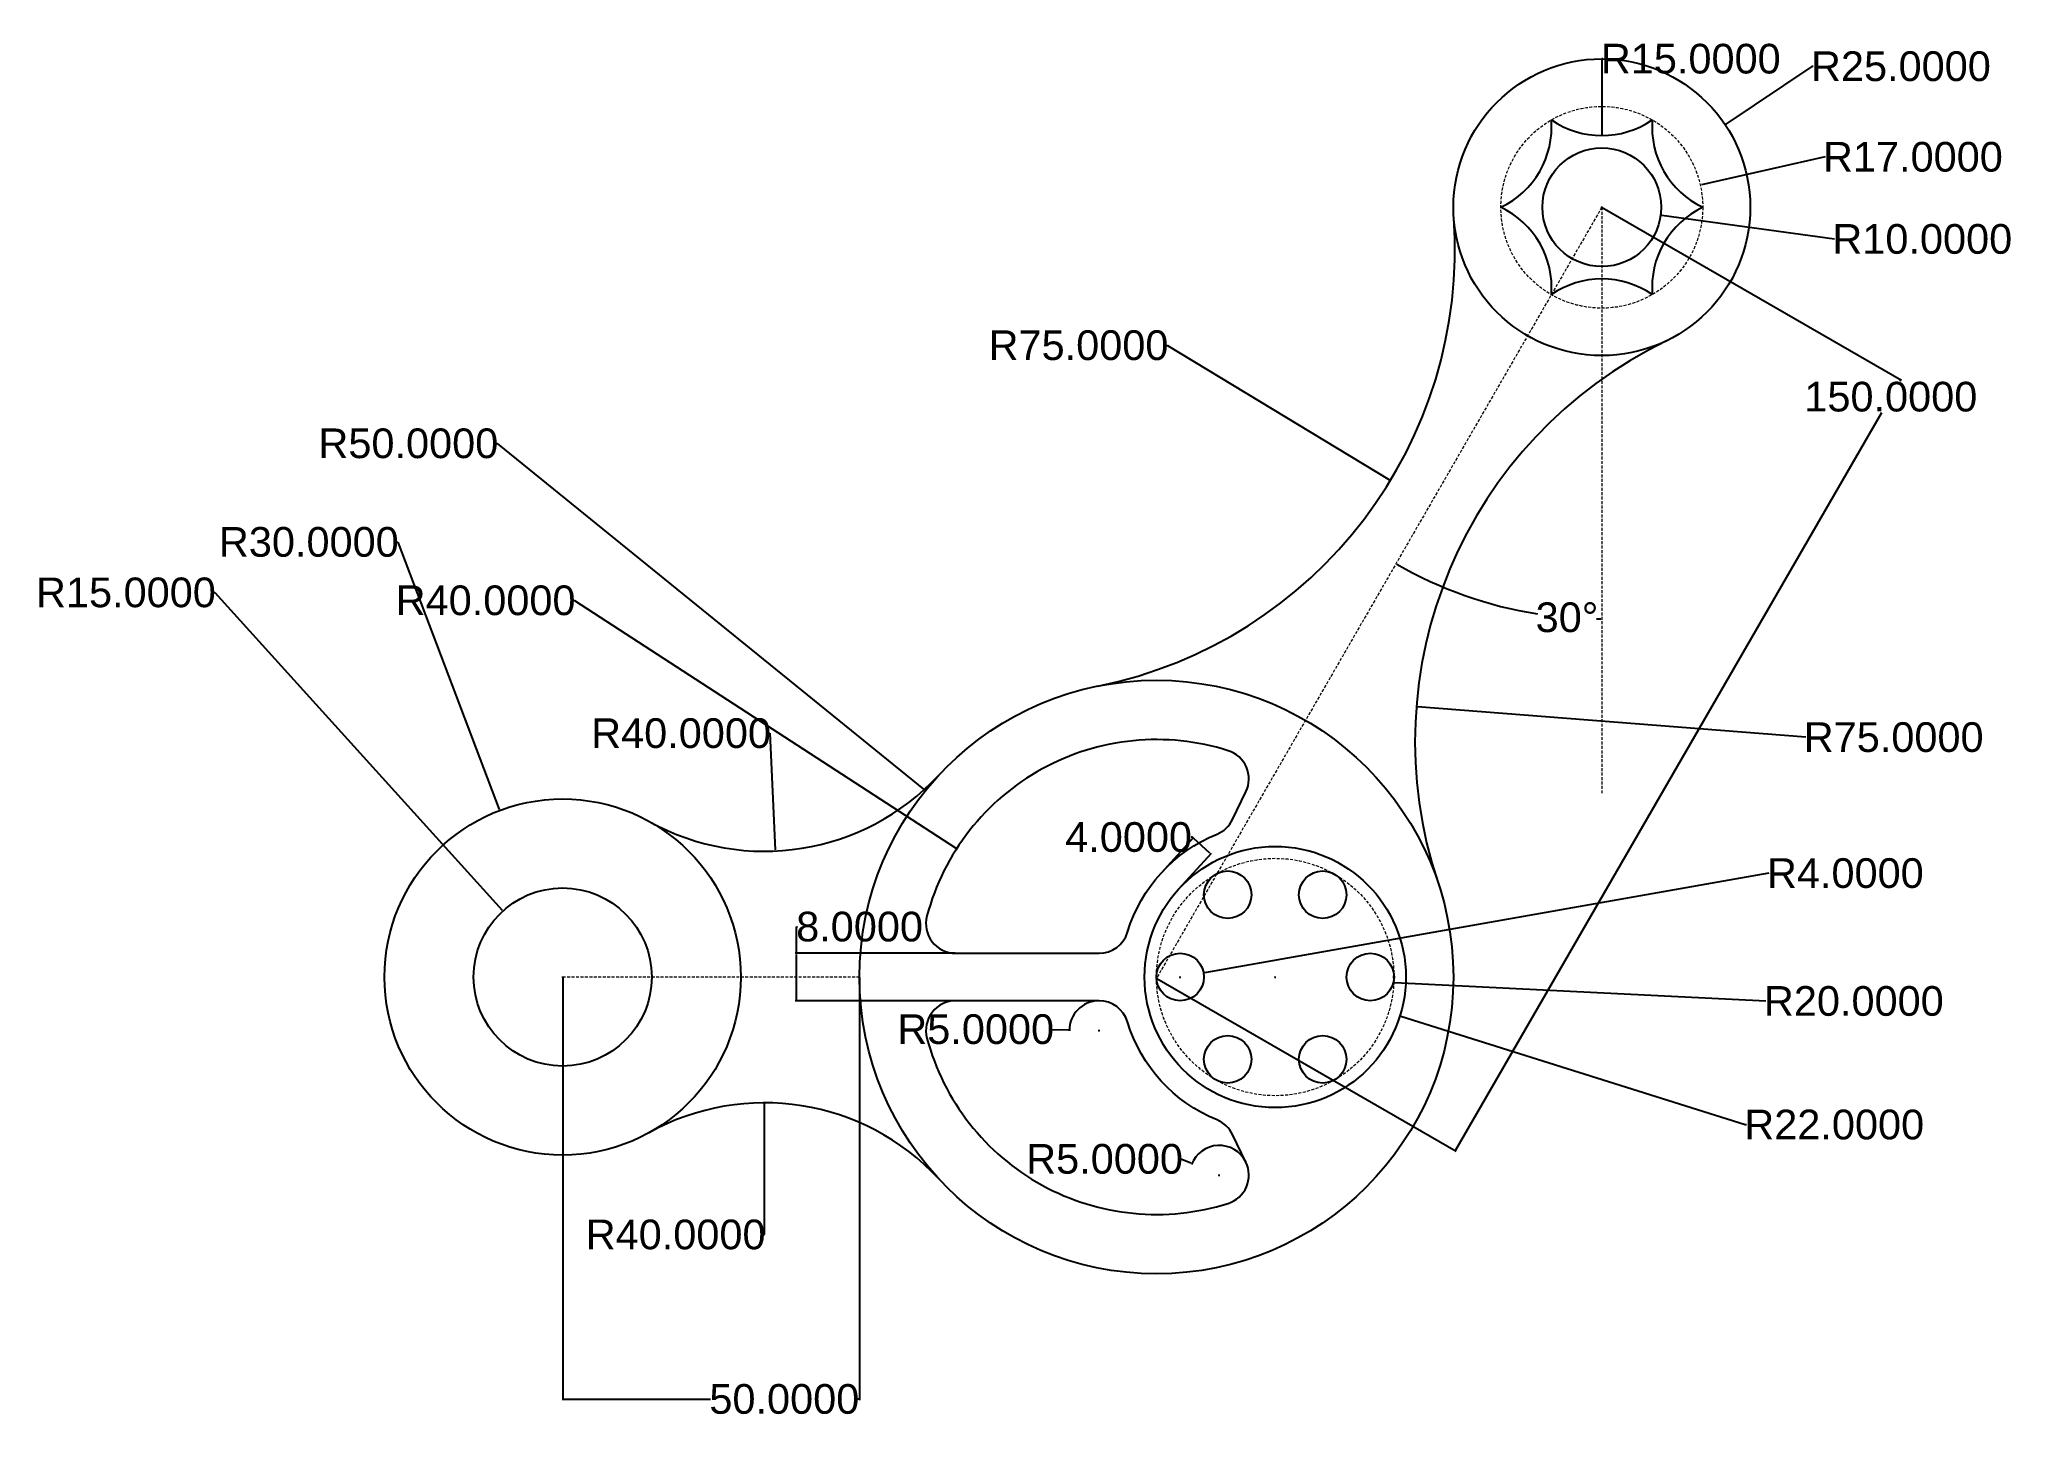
# Model space of a CAD drawing. Header units: inches. Extents: x -262 to 70, y -154 to 78.
import ezdxf

# ---------------------------------------------------------------- set-up
doc = ezdxf.new("R2010")
doc.units = ezdxf.units.IN
doc.header["$MEASUREMENT"] = 0
doc.linetypes.add('DASHED', pattern=[0.75, 0.5, -0.25])
doc.layers.add('constraction', color=1, linetype='DASHED', lineweight=5)
doc.layers.add('Dimention Layers', color=6, linetype='Continuous')
doc.styles.get("Standard").update_dxf_attribs({"font": 'arial.ttf'})
doc.dimstyles.get("Standard").update_dxf_attribs({"dimtxt": 5, "dimasz": 0.18, "dimexe": 0.18, "dimexo": 0.0625, "dimgap": 0.09, "dimtad": 0, "dimjust": 1, "dimtih": 1, "dimtoh": 1, "dimdec": 4, "dimzin": 0, "dimdsep": 46, "dimtxsty": 'Standard', "dimcen": 0.09, "dimadec": 0, "dimazin": 0, "dimtfac": 1, "dimtdec": 4, "dimtofl": 0, "dimtmove": 0, "dimatfit": 3, "dimfxl": 1, "dimtolj": 1, "dimtzin": 0, "dimarcsym": 0})

# ---------------------------------------------------------------- blocks, each defined once
blk = doc.blocks.new('*U1')
at = {"layer": 'Defpoints'}
blk.add_circle((0, 0), 4, dxfattribs=at)
blk = doc.blocks.new('*U2')
at = {"layer": 'Defpoints', "color": 0, "linetype": 'ByBlock', "lineweight": -2, "transparency": 16777216}
for p, rotation in [((-43.37, -53.14), 300.0000000000001), ((-27.37, -53.14), 240), ((-19.36, -67), 180), ((-43.37, -80.87), 59.99999999999999), ((-27.37, -80.87), 120)]:
    blk.add_blockref('*U1', p, dxfattribs=dict(at, rotation=rotation))
blk.add_blockref('*U1', (-51.37, -67), dxfattribs=at)
blk = doc.blocks.new('*D3')
at = {"layer": 'Defpoints', "color": 0, "transparency": 16777216}
for p in [(1.19, 50.12), (-73.81, -79.79), (-23.48, -108.84)]:
    blk.add_point(p, dxfattribs=at)
at = {"layer": 'Dimention Layers', "color": 0, "lineweight": -2, "transparency": 16777216}
for p, q in [((1.24, 50.09), (51.67, 20.97)), ((51.43, 20.91), (51.38, 20.83)), ((-23.39, -108.69), (48.33, 15.54)), ((-73.76, -79.82), (-23.33, -108.93))]:
    blk.add_line(p, q, dxfattribs=at)
at = {"layer": 'Dimention Layers', "color": 0, "transparency": 16777216}
for points in [[(51.4, 20.92), (51.45, 20.89), (51.52, 21.06)], [(-23.42, -108.67), (-23.37, -108.7), (-23.48, -108.84)]]:
    blk.add_solid(points, dxfattribs=at)
at = {"layer": 'Dimention Layers', "color": 0, "transparency": 16777216, "insert": (49.86, 18.18), "char_height": 5, "attachment_point": 5}
blk.add_mtext('\\A1;150.0000', dxfattribs=at)
blk = doc.blocks.new('*D4')
at = {"layer": 'Defpoints', "color": 0, "transparency": 16777216}
for p in [(1.19, 50.12), (1.19, 50.12), (-22.53, -15.06), (1.19, -48.58), (-73.81, -79.79)]:
    blk.add_point(p, dxfattribs=at)
at = {"layer": 'Dimention Layers', "color": 0, "lineweight": -2, "transparency": 16777216}
for start, end in [(240.1487, 260.9961), (269.2823, 269.8513)]:
    blk.add_arc((1.19, 50.12), 69.36, start, end, dxfattribs=at)
at = {"layer": 'Dimention Layers', "color": 0, "transparency": 16777216}
for points in [[(-33.35, -10.06), (-33.32, -10.01), (-33.49, -9.95)], [(1.01, -19.21), (1.01, -19.27), (1.19, -19.24)]]:
    blk.add_solid(points, dxfattribs=at)
at = {"layer": 'Dimention Layers', "color": 0, "transparency": 16777216, "insert": (-4.67, -18.99), "char_height": 5, "attachment_point": 5}
blk.add_mtext('\\A1;30°', dxfattribs=at)
blk = doc.blocks.new('*D5')
at = {"layer": 'Defpoints', "color": 0, "transparency": 16777216}
for p in [(-30.04, -34.02), (44.73, -39.91)]:
    blk.add_point(p, dxfattribs=at)
at = {"layer": 'Dimention Layers', "color": 0, "lineweight": -2, "transparency": 16777216}
blk.add_line((35.55, -39.18), (-29.86, -34.04), dxfattribs=at)
at = {"layer": 'Dimention Layers', "color": 0, "transparency": 16777216, "insert": (50.34, -39.18), "char_height": 5, "attachment_point": 5}
blk.add_mtext('\\A1;R75.0000', dxfattribs=at)
blk = doc.blocks.new('*D6')
at = {"layer": 'Defpoints', "color": 0, "transparency": 16777216}
for p in [(-98.55, 42.96), (-34.41, 4.1)]:
    blk.add_point(p, dxfattribs=at)
at = {"layer": 'Dimention Layers', "color": 0, "lineweight": -2, "transparency": 16777216}
for p, q in [((-72.14, 26.85), (-71.96, 26.85)), ((-71.96, 26.85), (-34.56, 4.19))]:
    blk.add_line(p, q, dxfattribs=at)
at = {"layer": 'Dimention Layers', "color": 0, "transparency": 16777216, "insert": (-86.94, 26.85), "char_height": 5, "attachment_point": 5}
blk.add_mtext('\\A1;R75.0000', dxfattribs=at)
blk = doc.blocks.new('*D7')
at = {"layer": 'Defpoints', "color": 0, "transparency": 16777216}
for p in [(-184.44, -51.51), (-173.81, -79.57)]:
    blk.add_point(p, dxfattribs=at)
at = {"layer": 'Dimention Layers', "color": 0, "lineweight": -2, "transparency": 16777216}
for p, q in [((-201.77, -6.29), (-201.59, -6.29)), ((-201.59, -6.29), (-184.51, -51.35)), ((-173.9, -79.57), (-173.72, -79.57)), ((-173.81, -79.66), (-173.81, -79.48))]:
    blk.add_line(p, q, dxfattribs=at)
at = {"layer": 'Dimention Layers', "color": 0, "transparency": 16777216}
blk.add_solid([(-184.48, -51.34), (-184.54, -51.36), (-184.44, -51.51)], dxfattribs=at)
at = {"layer": 'Dimention Layers', "color": 0, "transparency": 16777216, "insert": (-216.56, -6.29), "char_height": 5, "attachment_point": 5}
blk.add_mtext('\\A1;R30.0000', dxfattribs=at)
blk = doc.blocks.new('*D8')
at = {"layer": 'Defpoints', "color": 0, "transparency": 16777216}
for p in [(-183.87, -68.44), (-173.81, -79.57)]:
    blk.add_point(p, dxfattribs=at)
at = {"layer": 'Dimention Layers', "color": 0, "lineweight": -2, "transparency": 16777216}
for p, q in [((-232.56, -14.8), (-232.38, -14.8)), ((-232.38, -14.8), (-183.99, -68.31)), ((-173.9, -79.57), (-173.72, -79.57)), ((-173.81, -79.66), (-173.81, -79.48))]:
    blk.add_line(p, q, dxfattribs=at)
at = {"layer": 'Dimention Layers', "color": 0, "transparency": 16777216}
blk.add_solid([(-183.97, -68.29), (-184.01, -68.33), (-183.87, -68.44)], dxfattribs=at)
at = {"layer": 'Dimention Layers', "color": 0, "transparency": 16777216, "insert": (-247.36, -14.8), "char_height": 5, "attachment_point": 5}
blk.add_mtext('\\A1;R15.0000', dxfattribs=at)
blk = doc.blocks.new('*D9')
at = {"layer": 'Defpoints', "color": 0, "transparency": 16777216}
for p in [(-107.63, -75.57), (-134.45, -83.57), (-107.63, -83.57)]:
    blk.add_point(p, dxfattribs=at)
at = {"layer": 'Dimention Layers', "color": 0, "lineweight": -2, "transparency": 16777216}
for p, q in [((-134.45, -75.57), (-134.45, -71.1)), ((-134.45, -71.1), (-134.27, -71.1)), ((-107.7, -75.57), (-134.63, -75.57)), ((-134.45, -83.39), (-134.45, -75.75)), ((-107.7, -83.57), (-134.63, -83.57))]:
    blk.add_line(p, q, dxfattribs=at)
at = {"layer": 'Dimention Layers', "color": 0, "transparency": 16777216}
for points in [[(-134.48, -75.75), (-134.42, -75.75), (-134.45, -75.57)], [(-134.48, -83.39), (-134.42, -83.39), (-134.45, -83.57)]]:
    blk.add_solid(points, dxfattribs=at)
at = {"layer": 'Dimention Layers', "color": 0, "transparency": 16777216, "insert": (-123.81, -71.1), "char_height": 5, "attachment_point": 5}
blk.add_mtext('\\A1;8.0000', dxfattribs=at)
blk = doc.blocks.new('*D10')
at = {"layer": 'Defpoints', "color": 0, "transparency": 16777216}
for p in [(-112.63, -48.28), (-73.81, -79.79)]:
    blk.add_point(p, dxfattribs=at)
at = {"layer": 'Dimention Layers', "color": 0, "lineweight": -2, "transparency": 16777216}
for p, q in [((-185.01, 10.32), (-184.83, 10.32)), ((-184.83, 10.32), (-112.77, -48.16)), ((-73.9, -79.79), (-73.72, -79.79)), ((-73.81, -79.88), (-73.81, -79.7))]:
    blk.add_line(p, q, dxfattribs=at)
at = {"layer": 'Dimention Layers', "color": 0, "transparency": 16777216}
blk.add_solid([(-112.75, -48.14), (-112.79, -48.19), (-112.63, -48.28)], dxfattribs=at)
at = {"layer": 'Dimention Layers', "color": 0, "transparency": 16777216, "insert": (-199.8, 10.32), "char_height": 5, "attachment_point": 5}
blk.add_mtext('\\A1;R50.0000', dxfattribs=at)
blk = doc.blocks.new('*D11')
at = {"layer": 'Defpoints', "color": 0, "transparency": 16777216}
for p in [(-107.36, -58), (-73.81, -79.79)]:
    blk.add_point(p, dxfattribs=at)
at = {"layer": 'Dimention Layers', "color": 0, "lineweight": -2, "transparency": 16777216}
for p, q in [((-171.99, -16.13), (-171.81, -16.13)), ((-171.81, -16.13), (-107.51, -57.9)), ((-73.9, -79.79), (-73.72, -79.79)), ((-73.81, -79.88), (-73.81, -79.7))]:
    blk.add_line(p, q, dxfattribs=at)
at = {"layer": 'Dimention Layers', "color": 0, "transparency": 16777216}
blk.add_solid([(-107.49, -57.88), (-107.52, -57.93), (-107.36, -58)], dxfattribs=at)
at = {"layer": 'Dimention Layers', "color": 0, "transparency": 16777216, "insert": (-186.79, -16.13), "char_height": 5, "attachment_point": 5}
blk.add_mtext('\\A1;R40.0000', dxfattribs=at)
blk = doc.blocks.new('*D13')
at = {"layer": 'Defpoints', "color": 0, "transparency": 16777216}
for p in [(-139.81, -100.75), (-139.81, -140.75)]:
    blk.add_point(p, dxfattribs=at)
at = {"layer": 'Dimention Layers', "color": 0, "lineweight": -2, "transparency": 16777216}
for p, q in [((-139.81, -122.97), (-139.81, -100.93)), ((-139.99, -122.97), (-139.81, -122.97))]:
    blk.add_line(p, q, dxfattribs=at)
at = {"layer": 'Dimention Layers', "color": 0, "transparency": 16777216, "insert": (-154.79, -122.97), "char_height": 5, "attachment_point": 5}
blk.add_mtext('\\A1;R40.0000', dxfattribs=at)
blk = doc.blocks.new('*D14')
at = {"layer": 'Defpoints', "color": 0, "transparency": 16777216}
for p in [(-139.81, -18.38), (-138, -58.34)]:
    blk.add_point(p, dxfattribs=at)
at = {"layer": 'Dimention Layers', "color": 0, "lineweight": -2, "transparency": 16777216}
for p, q in [((-139.08, -38.51), (-138.9, -38.51)), ((-138.9, -38.51), (-138.01, -58.16))]:
    blk.add_line(p, q, dxfattribs=at)
at = {"layer": 'Dimention Layers', "color": 0, "transparency": 16777216, "insert": (-153.87, -38.51), "char_height": 5, "attachment_point": 5}
blk.add_mtext('\\A1;R40.0000', dxfattribs=at)
blk = doc.blocks.new('*D16')
at = {"layer": 'Defpoints', "color": 0, "transparency": 16777216}
for p in [(-88.47, -88.45), (-83.48, -88.57)]:
    blk.add_point(p, dxfattribs=at)
at = {"layer": 'Dimention Layers', "color": 0, "lineweight": -2, "transparency": 16777216}
for p, q in [((-91.39, -88.38), (-88.65, -88.44)), ((-83.57, -88.57), (-83.39, -88.57)), ((-83.48, -88.66), (-83.48, -88.48))]:
    blk.add_line(p, q, dxfattribs=at)
blk.add_arc((-83.48, -88.57), 5, 90.7162, 180.6945, dxfattribs=at)
at = {"layer": 'Dimention Layers', "color": 0, "transparency": 16777216}
blk.add_solid([(-88.65, -88.41), (-88.65, -88.47), (-88.47, -88.45)], dxfattribs=at)
at = {"layer": 'Dimention Layers', "color": 0, "transparency": 16777216, "insert": (-104.25, -88.38), "char_height": 5, "attachment_point": 5}
blk.add_mtext('\\A1;R5.0000', dxfattribs=at)
blk = doc.blocks.new('*D17')
at = {"layer": 'Defpoints', "color": 0, "transparency": 16777216}
for p in [(-67.84, -110.95), (-63.25, -112.94)]:
    blk.add_point(p, dxfattribs=at)
at = {"layer": 'Dimention Layers', "color": 0, "lineweight": -2, "transparency": 16777216}
for p, q in [((-69.7, -110.23), (-69.52, -110.23)), ((-69.52, -110.23), (-68.01, -110.88)), ((-63.25, -113.03), (-63.25, -112.85)), ((-63.34, -112.94), (-63.16, -112.94))]:
    blk.add_line(p, q, dxfattribs=at)
blk.add_arc((-63.25, -112.94), 5, 26.4925, 158.7323, dxfattribs=at)
at = {"layer": 'Dimention Layers', "color": 0, "transparency": 16777216}
blk.add_solid([(-67.99, -110.86), (-68.02, -110.91), (-67.84, -110.95)], dxfattribs=at)
at = {"layer": 'Dimention Layers', "color": 0, "transparency": 16777216, "insert": (-82.55, -110.23), "char_height": 5, "attachment_point": 5}
blk.add_mtext('\\A1;R5.0000', dxfattribs=at)
blk = doc.blocks.new('*D19')
at = {"layer": 'Defpoints', "color": 0, "transparency": 16777216}
for p in [(21.95, 64.04), (1.19, 50.12)]:
    blk.add_point(p, dxfattribs=at)
at = {"layer": 'Dimention Layers', "color": 0, "lineweight": -2, "transparency": 16777216}
for p, q in [((36.58, 73.85), (22.1, 64.14)), ((36.76, 73.85), (36.58, 73.85)), ((1.1, 50.12), (1.28, 50.12)), ((1.19, 50.03), (1.19, 50.21))]:
    blk.add_line(p, q, dxfattribs=at)
at = {"layer": 'Dimention Layers', "color": 0, "transparency": 16777216}
blk.add_solid([(22.09, 64.17), (22.12, 64.12), (21.95, 64.04)], dxfattribs=at)
at = {"layer": 'Dimention Layers', "color": 0, "transparency": 16777216, "insert": (51.56, 73.85), "char_height": 5, "attachment_point": 5}
blk.add_mtext('\\A1;R25.0000', dxfattribs=at)
blk = doc.blocks.new('*D20')
at = {"layer": 'Defpoints', "color": 0, "transparency": 16777216}
for p in [(17.77, 53.86), (1.19, 50.12)]:
    blk.add_point(p, dxfattribs=at)
at = {"layer": 'Dimention Layers', "color": 0, "lineweight": -2, "transparency": 16777216}
for p, q in [((38.79, 58.59), (17.95, 53.9)), ((1.1, 50.12), (1.28, 50.12)), ((1.19, 50.03), (1.19, 50.21))]:
    blk.add_line(p, q, dxfattribs=at)
at = {"layer": 'Dimention Layers', "color": 0, "transparency": 16777216}
blk.add_solid([(17.94, 53.92), (17.96, 53.87), (17.77, 53.86)], dxfattribs=at)
at = {"layer": 'Dimention Layers', "color": 0, "transparency": 16777216, "insert": (53.58, 58.59), "char_height": 5, "attachment_point": 5}
blk.add_mtext('\\A1;R17.0000', dxfattribs=at)
blk = doc.blocks.new('*D21')
at = {"layer": 'Defpoints', "color": 0, "transparency": 16777216}
for p in [(1.19, 50.12), (11.1, 48.76)]:
    blk.add_point(p, dxfattribs=at)
at = {"layer": 'Dimention Layers', "color": 0, "lineweight": -2, "transparency": 16777216}
for p, q in [((1.1, 50.12), (1.28, 50.12)), ((1.19, 50.03), (1.19, 50.21)), ((40.36, 44.75), (11.28, 48.74))]:
    blk.add_line(p, q, dxfattribs=at)
at = {"layer": 'Dimention Layers', "color": 0, "transparency": 16777216}
blk.add_solid([(11.28, 48.77), (11.27, 48.71), (11.1, 48.76)], dxfattribs=at)
at = {"layer": 'Dimention Layers', "color": 0, "transparency": 16777216, "insert": (55.16, 44.75), "char_height": 5, "attachment_point": 5}
blk.add_mtext('\\A1;R10.0000', dxfattribs=at)
blk = doc.blocks.new('*D22')
at = {"layer": 'Defpoints', "color": 0, "transparency": 16777216}
for p in [(1.19, 77.2), (1.19, 62.2)]:
    blk.add_point(p, dxfattribs=at)
at = {"layer": 'Dimention Layers', "color": 0, "lineweight": -2, "transparency": 16777216}
for p, q in [((1.37, 75.12), (1.19, 75.12)), ((1.19, 75.12), (1.19, 62.38))]:
    blk.add_line(p, q, dxfattribs=at)
at = {"layer": 'Dimention Layers', "color": 0, "transparency": 16777216, "insert": (16.17, 75.12), "char_height": 5, "attachment_point": 5}
blk.add_mtext('\\A1;R15.0000', dxfattribs=at)
blk = doc.blocks.new('*D23')
at = {"layer": 'Defpoints', "color": 0, "transparency": 16777216}
for p in [(-53.81, -79.57), (-32.82, -86.16)]:
    blk.add_point(p, dxfattribs=at)
at = {"layer": 'Dimention Layers', "color": 0, "lineweight": -2, "transparency": 16777216}
for p, q in [((-53.9, -79.57), (-53.72, -79.57)), ((-53.81, -79.66), (-53.81, -79.48)), ((25.35, -104.45), (-32.65, -86.22)), ((25.53, -104.45), (25.35, -104.45))]:
    blk.add_line(p, q, dxfattribs=at)
at = {"layer": 'Dimention Layers', "color": 0, "transparency": 16777216}
blk.add_solid([(-32.64, -86.19), (-32.66, -86.25), (-32.82, -86.16)], dxfattribs=at)
at = {"layer": 'Dimention Layers', "color": 0, "transparency": 16777216, "insert": (40.33, -104.45), "char_height": 5, "attachment_point": 5}
blk.add_mtext('\\A1;R22.0000', dxfattribs=at)
blk = doc.blocks.new('*D24')
at = {"layer": 'Defpoints', "color": 0, "transparency": 16777216}
for p in [(-53.81, -79.57), (-33.84, -80.55)]:
    blk.add_point(p, dxfattribs=at)
at = {"layer": 'Dimention Layers', "color": 0, "lineweight": -2, "transparency": 16777216}
for p, q in [((-53.9, -79.57), (-53.72, -79.57)), ((-53.81, -79.66), (-53.81, -79.48)), ((28.84, -83.63), (-33.66, -80.56))]:
    blk.add_line(p, q, dxfattribs=at)
at = {"layer": 'Dimention Layers', "color": 0, "transparency": 16777216}
blk.add_solid([(-33.65, -80.53), (-33.66, -80.59), (-33.84, -80.55)], dxfattribs=at)
at = {"layer": 'Dimention Layers', "color": 0, "transparency": 16777216, "insert": (43.63, -83.63), "char_height": 5, "attachment_point": 5}
blk.add_mtext('\\A1;R20.0000', dxfattribs=at)
blk = doc.blocks.new('*D25')
at = {"layer": 'Defpoints', "color": 0, "transparency": 16777216}
for p in [(-69.82, -79.57), (-65.88, -78.87)]:
    blk.add_point(p, dxfattribs=at)
at = {"layer": 'Dimention Layers', "color": 0, "lineweight": -2, "transparency": 16777216}
for p, q in [((29.34, -62.09), (-65.7, -78.84)), ((-69.91, -79.57), (-69.73, -79.57)), ((-69.82, -79.66), (-69.82, -79.48))]:
    blk.add_line(p, q, dxfattribs=at)
at = {"layer": 'Dimention Layers', "color": 0, "transparency": 16777216}
blk.add_solid([(-65.7, -78.81), (-65.69, -78.87), (-65.88, -78.87)], dxfattribs=at)
at = {"layer": 'Dimention Layers', "color": 0, "transparency": 16777216, "insert": (42.2, -62.09), "char_height": 5, "attachment_point": 5}
blk.add_mtext('\\A1;R4.0000', dxfattribs=at)
blk = doc.blocks.new('*D26')
at = {"layer": 'Defpoints', "color": 0, "transparency": 16777216}
for p in [(-64.67, -58.82), (-73.02, -62.05), (-70.07, -64.74)]:
    blk.add_point(p, dxfattribs=at)
at = {"layer": 'Dimention Layers', "color": 0, "lineweight": -2, "transparency": 16777216}
for p, q in [((-72.98, -62), (-67.5, -55.99)), ((-67.76, -56.01), (-67.94, -56.01)), ((-67.62, -56.13), (-67.76, -56.01)), ((-64.8, -58.7), (-67.49, -56.25)), ((-70.02, -64.7), (-64.55, -58.69))]:
    blk.add_line(p, q, dxfattribs=at)
at = {"layer": 'Dimention Layers', "color": 0, "transparency": 16777216}
for points in [[(-67.47, -56.23), (-67.51, -56.27), (-67.62, -56.13)], [(-64.78, -58.68), (-64.82, -58.72), (-64.67, -58.82)]]:
    blk.add_solid(points, dxfattribs=at)
at = {"layer": 'Dimention Layers', "color": 0, "transparency": 16777216, "insert": (-78.5, -56.01), "char_height": 5, "attachment_point": 5}
blk.add_mtext('\\A1;4.0000', dxfattribs=at)
blk = doc.blocks.new('*D27')
at = {"layer": 'Defpoints', "color": 0, "transparency": 16777216}
for p in [(-173.81, -79.66), (-123.81, -79.57), (-173.81, -150.68)]:
    blk.add_point(p, dxfattribs=at)
at = {"layer": 'Dimention Layers', "color": 0, "lineweight": -2, "transparency": 16777216}
for p, q in [((-123.81, -79.63), (-123.81, -150.86)), ((-173.81, -79.72), (-173.81, -150.86)), ((-173.63, -150.68), (-148.89, -150.68)), ((-123.99, -150.68), (-124.08, -150.68))]:
    blk.add_line(p, q, dxfattribs=at)
at = {"layer": 'Dimention Layers', "color": 0, "transparency": 16777216}
for points in [[(-173.63, -150.65), (-173.63, -150.71), (-173.81, -150.68)], [(-123.99, -150.65), (-123.99, -150.71), (-123.81, -150.68)]]:
    blk.add_solid(points, dxfattribs=at)
at = {"layer": 'Dimention Layers', "color": 0, "transparency": 16777216, "insert": (-136.48, -150.68), "char_height": 5, "attachment_point": 5}
blk.add_mtext('\\A1;50.0000', dxfattribs=at)

msp = doc.modelspace()

# ---------------------------------------------------------------- linework, layer by layer
for centre, radius, start, end in [((-22.2631, 63.65829), 15, 295.4818922, 4.5181078), ((1.19028, 77.19911), 15, 235.4818922, 304.5181078), ((24.64367, 63.65829), 15, 175.4818922, 244.5181078), ((-22.2631, 36.57665), 15, 355.4818922, 64.5181078), ((24.64367, 36.57665), 15, 115.4818922, 184.5181078), ((1.19028, 23.03583), 15, 55.4818922, 124.5181078), ((-139.81092, -18.37835), 40, 240.9407189, 317.1665719), ((-139.81092, -140.75482), 40, 42.8334281, 119.0592811)]:
    msp.add_arc(centre, radius, start, end)
at = {"layer": 'constraction'}
for p, q in [((1.19028, 50.11747), (-73.80972, -79.78634)), ((1.19028, 50.11747), (1.19028, -48.57803)), ((-123.81092, -79.56659), (-173.81092, -79.56659)), ((-73.81092, -79.56659), (-73.81576, -79.56659))]:
    msp.add_line(p, q, dxfattribs=at)
for centre, radius in [((1.19028, 50.11747), 17), ((-53.81092, -79.56659), 20)]:
    msp.add_circle(centre, radius, dxfattribs=at)
at = {"layer": 'Defpoints'}
for points in [[(-61.74072, -41.43117, 0.427890349), (-112.46586, -69.28087, 0.492606333), (-107.63399, -75.56659), (-83.47572, -75.56659, 0.330344394), (-78.69107, -72.0182, -0.226161902), (-63.61285, -55.48501, 0.185681759), (-60.99534, -53.02823), (-58.747, -48.37239, 0.456850252)], [(-63.61285, -103.64816, -0.226161902), (-78.69107, -87.11497, 0.330344394), (-83.47572, -83.56659), (-107.63399, -83.56659, 0.492606333), (-112.46586, -89.8523, 0.427890349), (-61.74072, -117.702, 0.456850252), (-58.747, -110.76079), (-60.99534, -106.10494, 0.185681759)]]:
    msp.add_lwpolyline(points, format="xyb", close=True, dxfattribs=at)
for centre, radius in [((1.19028, 50.11747), 25), ((1.19028, 50.11747), 10), ((-73.81092, -79.56659), 50), ((-173.81092, -79.56659), 30), ((-53.81092, -79.56659), 22), ((-173.81092, -79.56659), 15)]:
    msp.add_circle(centre, radius, dxfattribs=at)
for centre, radius, start, end in [((-98.55326, 42.96021), 75, 281.4164431, 4.1043164), ((44.73042, -39.90617), 75, 115.810839, 198.4987123), ((-73.81092, -79.56659), 40, 359.7032025, 0.2967975)]:
    msp.add_arc(centre, radius, start, end, dxfattribs=at)

# ---------------------------------------------------------------- block references
msp.add_blockref('*U2', (-18.44202, -12.56198), dxfattribs=at)

# ---------------------------------------------------------------- dimensions: what is measured, and where the dimension line sits
at = {"layer": 'Dimention Layers'}
for center, mpoint, picture, middle in [((1.19028, 50.11747), (21.9538, 64.04141), '*D19', (51.55796, 73.85169)), ((1.19028, 77.19911), (1.19028, 62.19911), '*D22', (16.16526, 75.11747)), ((1.19028, 50.11747), (17.7741, 53.85608), '*D20', (38.78726, 58.59322)), ((1.19028, 50.11747), (11.09772, 48.76003), '*D21', (40.36175, 44.75049)), ((-98.55326, 42.96021), (-34.4089, 4.09504), '*D6', (-86.93834, 26.84935)), ((-73.80972, -79.78634), (-112.63116, -48.2761), '*D10', (-199.80416, 10.32494)), ((-173.81092, -79.56659), (-184.44358, -51.51402), '*D7', (-216.56038, -6.28809)), ((-173.81092, -79.56659), (-183.87184, -68.44103), '*D8', (-247.35629, -14.79827)), ((-73.80972, -79.78634), (-107.35505, -57.99848), '*D11', (-186.78739, -16.1331)), ((-139.81092, -18.37835), (-137.99949, -58.33731), '*D14', (-153.87322, -38.51146)), ((44.73042, -39.90617), (-30.03834, -34.02123), '*D5', (35.54954, -39.18355)), ((-69.81576, -79.56659), (-65.87646, -78.87237), '*D25', (29.34323, -62.09197)), ((-53.81092, -79.56659), (-32.82364, -86.1646), '*D23', (40.32583, -104.4536)), ((-53.81092, -79.56659), (-33.83505, -80.54865), '*D24', (28.836, -83.6297)), ((-83.47572, -88.56659), (-88.47429, -88.4472), '*D16', (-91.39477, -88.37745)), ((-139.81092, -140.75482), (-139.81092, -100.75482), '*D13', (-154.7859, -122.97172)), ((-63.24949, -112.93508), (-67.84068, -110.95492), '*D17', (-82.54854, -110.23239))]:
    dim = msp.add_radius_dim(center=center, mpoint=mpoint, dimstyle='Standard', dxfattribs=at)
    dim.commit()
    dim.dimension.update_dxf_attribs({"geometry": picture, "text_midpoint": middle, "dimtype": 164})
for p1, p2, distance, picture, middle in [((1.19028, 50.11747), (-73.80972, -79.78634), 58.11314, '*D3', (49.85688, 18.18421)), ((-73.02155, -62.04655), (-70.06607, -64.74194), 8.0119, '*D26', (-78.49642, -56.0055))]:
    dim = msp.add_aligned_dim(p1=p1, p2=p2, distance=distance, dimstyle='Standard', dxfattribs=at)
    dim.commit()
    dim.dimension.update_dxf_attribs({"geometry": picture, "text_midpoint": middle})
dim = msp.add_angular_dim_2l(base=(-22.53098, -15.05617), line1=((1.19028, 50.11747), (-73.80972, -79.78634)), line2=((1.19028, 50.11747), (1.19028, -48.57803)), dimstyle='Standard', dxfattribs=at)
dim.commit()
dim.dimension.update_dxf_attribs({"geometry": '*D4', "text_midpoint": (-4.6713, -18.99073)})
dim = msp.add_linear_dim(base=(-134.45439, -83.56659), p1=(-107.63399, -75.56659), p2=(-107.63399, -83.56659), angle=270, dimstyle='Standard', dxfattribs=at)
dim.commit()
dim.dimension.update_dxf_attribs({"geometry": '*D9', "text_midpoint": (-123.81092, -71.09545), "dimtype": 161})
dim = msp.add_linear_dim(base=(-173.81092, -150.6777), p1=(-123.81092, -79.56659), p2=(-173.81092, -79.65659), dimstyle='Standard', dxfattribs=at)
dim.commit()
dim.dimension.update_dxf_attribs({"geometry": '*D27', "text_midpoint": (-136.48334, -150.6777)})

doc.saveas('drawing.dxf')
